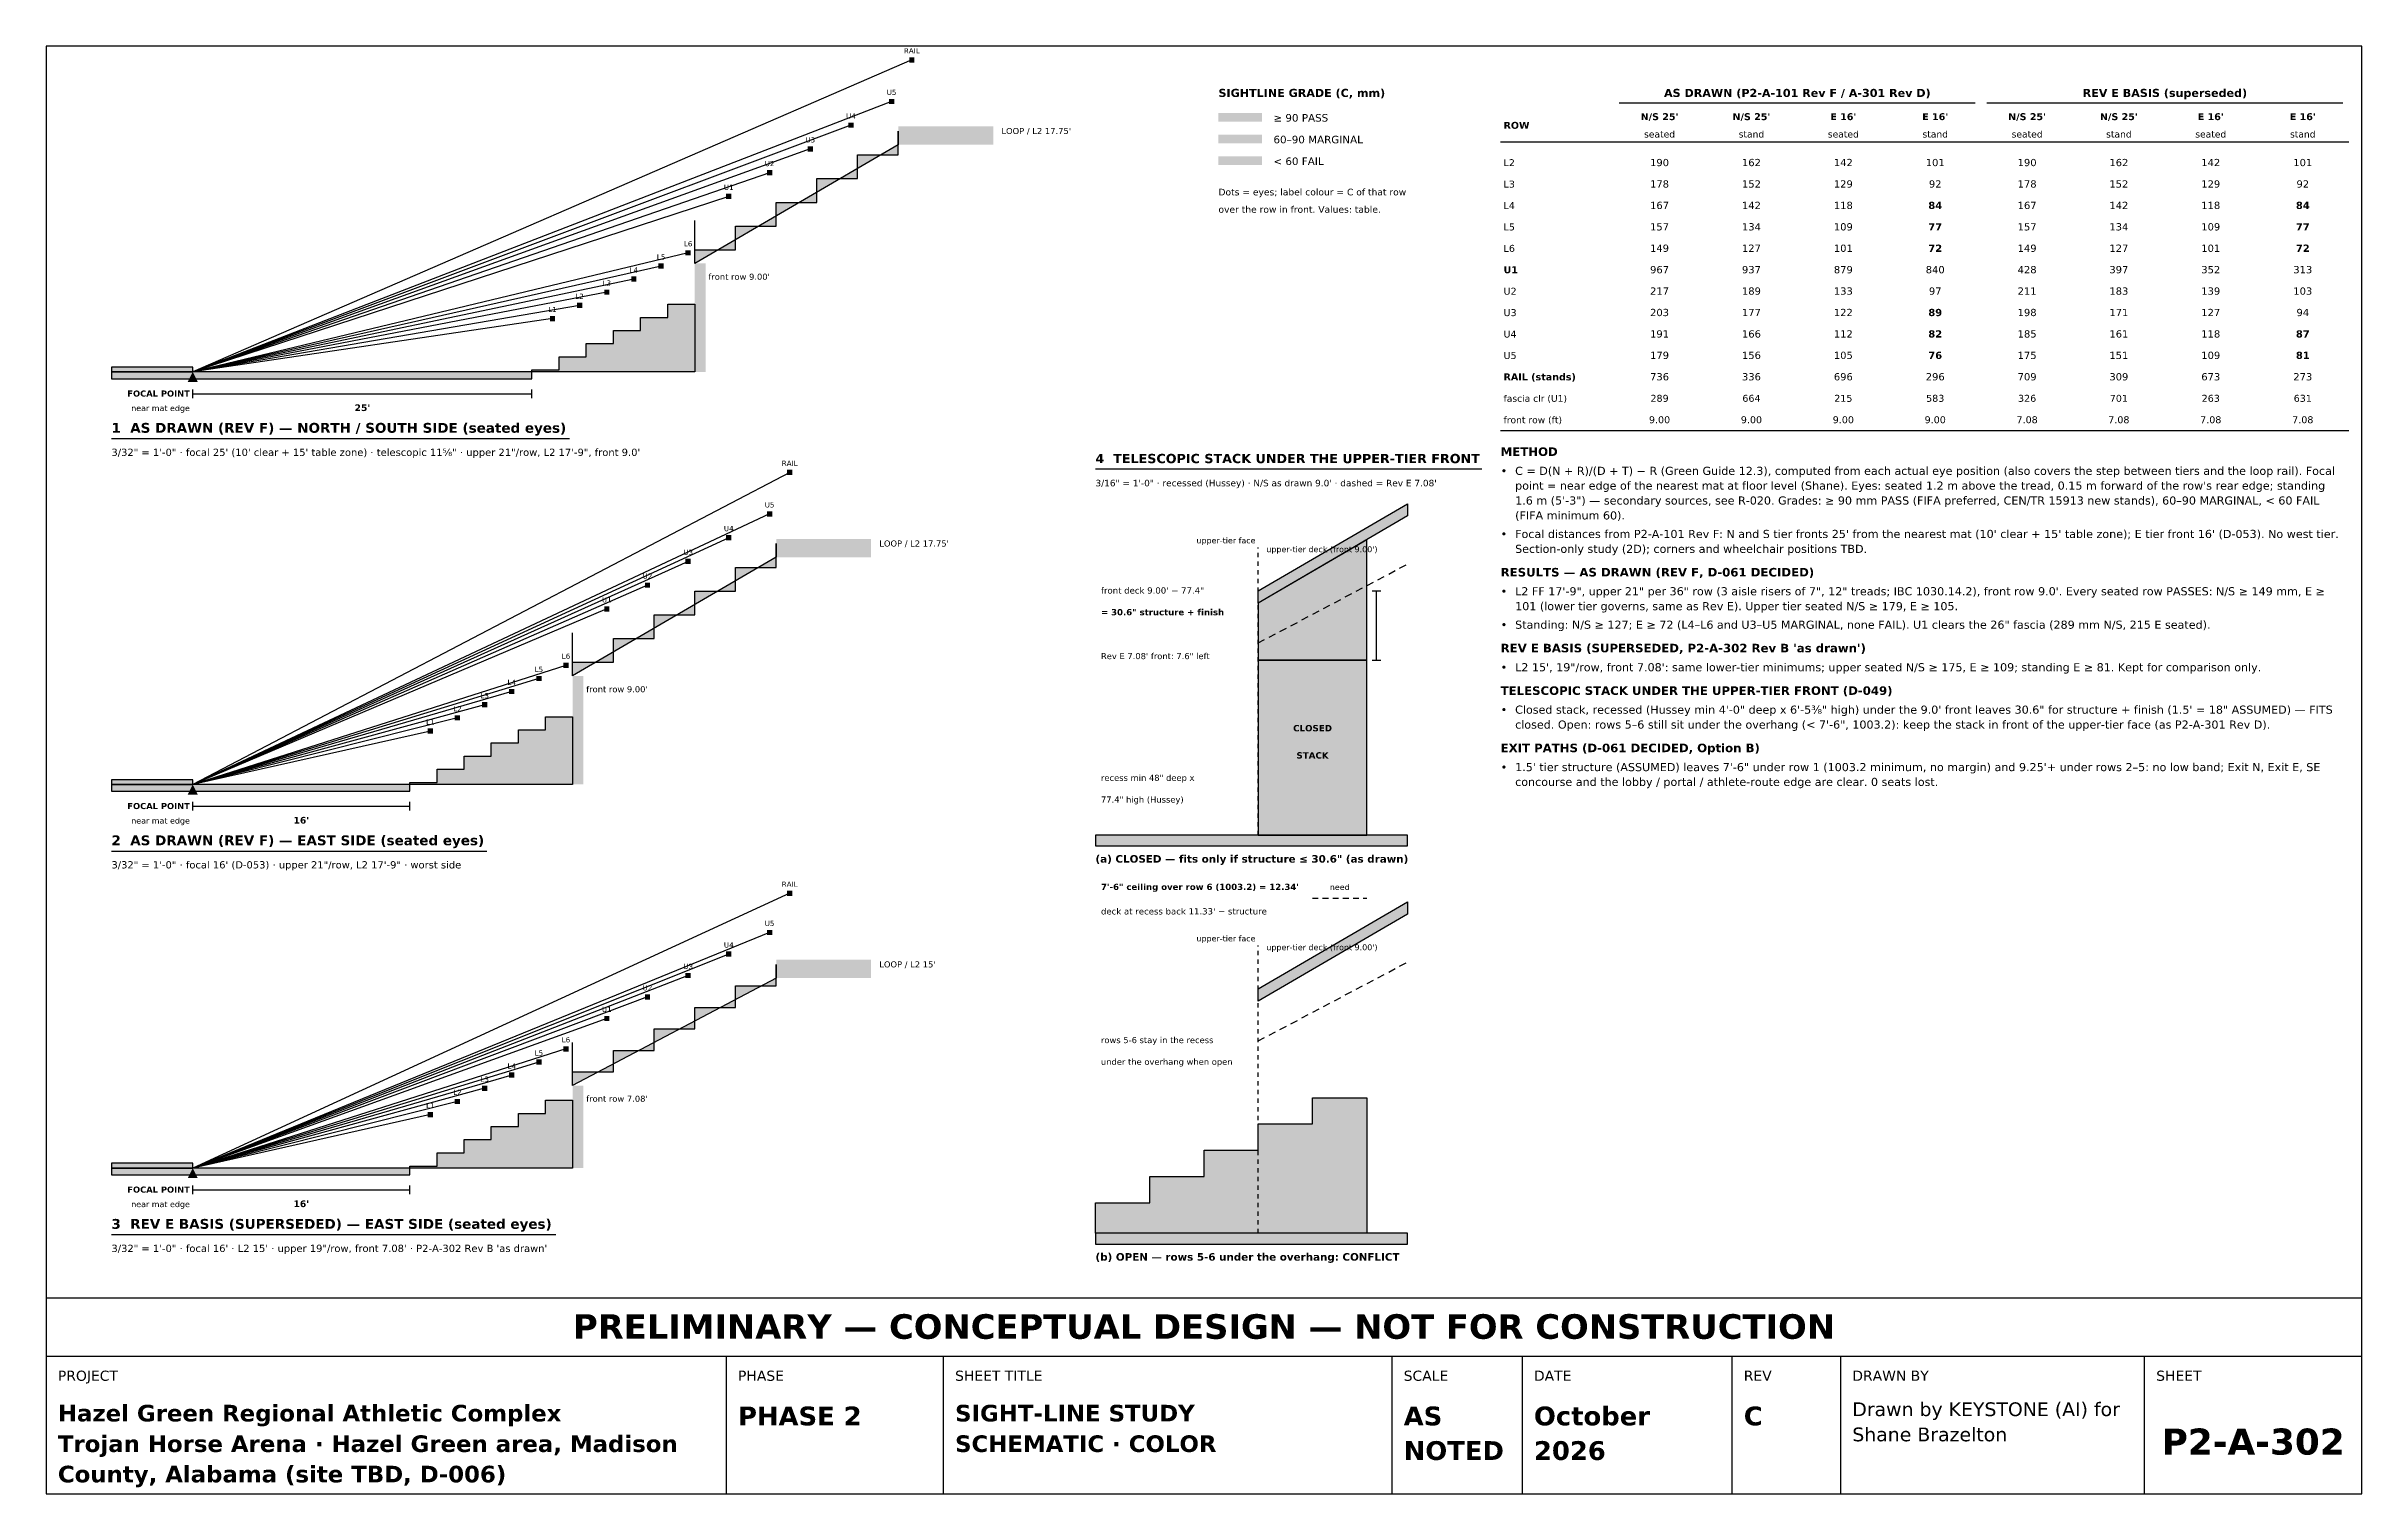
# Model space of a CAD drawing. Header units: inches. Extents: x 0.5 to 16.5, y 0.5 to 10.5.
import ezdxf
from ezdxf.enums import TextEntityAlignment as Align

# ---------------------------------------------------------------- set-up
doc = ezdxf.new("R2010")
doc.units = ezdxf.units.IN
doc.header["$MEASUREMENT"] = 0
for name, color, linetype in [('A-ANNO-TEXT', 7, 'Continuous'), ('A-SITE-CUTL', 7, 'Continuous'), ('A-SITE-FILL', 7, 'Continuous'), ('A-SITE-IDEN', 7, 'Continuous'), ('A-SITE-SLIN', 7, 'Continuous'), ('G-ANNO-TTLB', 7, 'Continuous')]:
    doc.layers.add(name, color=color, linetype=linetype)
doc.styles.add('KS-BOLD', font='DejaVuSans-Bold.ttf')
doc.styles.add('KS-REG', font='DejaVuSans.ttf')

msp = doc.modelspace()

# ---------------------------------------------------------------- hatches: boundary and pattern name
at = {"layer": 'A-SITE-CUTL', "true_color": 0xa7b3c3}
for points in [[(4.981, 9.094), (5.262, 9.094), (5.262, 9.258), (5.544, 9.258), (5.544, 9.422), (5.825, 9.422), (5.825, 9.586), (6.106, 9.586), (6.106, 9.75), (6.387, 9.75), (6.387, 9.914), (6.387, 9.82), (4.981, 9)], [(8.875, 6.738), (9.906, 7.339), (9.906, 7.255), (8.875, 6.653)], [(4.137, 6.244), (4.419, 6.244), (4.419, 6.408), (4.7, 6.408), (4.7, 6.572), (4.981, 6.572), (4.981, 6.736), (5.262, 6.736), (5.262, 6.9), (5.544, 6.9), (5.544, 7.064), (5.544, 6.97), (4.137, 6.15)], [(8.875, 3.988), (9.906, 4.589), (9.906, 4.505), (8.875, 3.903)], [(4.137, 3.414), (4.419, 3.414), (4.419, 3.562), (4.7, 3.562), (4.7, 3.711), (4.981, 3.711), (4.981, 3.859), (5.262, 3.859), (5.262, 4.008), (5.544, 4.008), (5.544, 4.156), (5.544, 4.062), (4.137, 3.32)]]:
    msp.add_hatch(color=7, dxfattribs=at).paths.add_polyline_path(points)
at = {"layer": 'A-SITE-CUTL', "true_color": 0x3c3c3c}
for points in [[(6.387, 9.82), (7.044, 9.82), (7.044, 9.914), (6.387, 9.914)], [(4.981, 8.25), (5.056, 8.25), (5.056, 9), (4.981, 9)], [(5.544, 6.97), (6.2, 6.97), (6.2, 7.064), (5.544, 7.064)], [(4.137, 5.4), (4.212, 5.4), (4.212, 6.15), (4.137, 6.15)], [(5.544, 4.062), (6.2, 4.062), (6.2, 4.156), (5.544, 4.156)], [(4.137, 2.75), (4.212, 2.75), (4.212, 3.32), (4.137, 3.32)]]:
    msp.add_hatch(color=7, dxfattribs=at).paths.add_polyline_path(points)
at = {"layer": 'A-SITE-CUTL', "true_color": 0xd88a8a}
for points in [[(3.856, 8.25), (3.856, 8.264), (4.044, 8.264), (4.044, 8.355), (4.231, 8.355), (4.231, 8.446), (4.419, 8.446), (4.419, 8.537), (4.606, 8.537), (4.606, 8.627), (4.794, 8.627), (4.794, 8.718), (4.981, 8.718), (4.981, 8.25)], [(3.012, 5.4), (3.012, 5.414), (3.2, 5.414), (3.2, 5.505), (3.387, 5.505), (3.387, 5.596), (3.575, 5.596), (3.575, 5.687), (3.762, 5.687), (3.762, 5.777), (3.95, 5.777), (3.95, 5.868), (4.137, 5.868), (4.137, 5.4)], [(3.012, 2.75), (3.012, 2.764), (3.2, 2.764), (3.2, 2.855), (3.387, 2.855), (3.387, 2.946), (3.575, 2.946), (3.575, 3.037), (3.762, 3.037), (3.762, 3.127), (3.95, 3.127), (3.95, 3.218), (4.137, 3.218), (4.137, 2.75)], [(7.75, 2.3), (7.75, 2.51), (8.125, 2.51), (8.125, 2.691), (8.5, 2.691), (8.5, 2.873), (8.875, 2.873), (8.875, 3.055), (9.25, 3.055), (9.25, 3.236), (9.625, 3.236), (9.625, 2.3)]]:
    msp.add_hatch(color=7, dxfattribs=at).paths.add_polyline_path(points)
at = {"layer": 'A-SITE-CUTL', "true_color": 0xb9b9b9}
msp.add_hatch(color=7, dxfattribs=at).paths.add_polyline_path([(8.875, 5.05), (9.625, 5.05), (9.625, 6.259), (8.875, 6.259)])
at = {"layer": 'A-SITE-FILL', "true_color": 0xc8693a}
for points in [[(6.387, 9.914), (7.044, 9.914), (7.044, 9.947), (6.387, 9.947)], [(5.544, 7.064), (6.2, 7.064), (6.2, 7.097), (5.544, 7.097)], [(5.544, 4.156), (6.2, 4.156), (6.2, 4.189), (5.544, 4.189)]]:
    msp.add_hatch(color=7, dxfattribs=at).paths.add_polyline_path(points)
at = {"layer": 'A-SITE-FILL', "true_color": 0xc9a227}
for points in [[(0.95, 8.25), (1.512, 8.25), (1.512, 8.283), (0.95, 8.283)], [(0.95, 5.4), (1.512, 5.4), (1.512, 5.433), (0.95, 5.433)], [(0.95, 2.75), (1.512, 2.75), (1.512, 2.783), (0.95, 2.783)]]:
    msp.add_hatch(color=7, dxfattribs=at).paths.add_polyline_path(points)
at = {"layer": 'A-SITE-FILL', "true_color": 0xd9b77e}
for points in [[(0.95, 8.203), (3.856, 8.203), (3.856, 8.25), (0.95, 8.25)], [(0.95, 5.353), (3.012, 5.353), (3.012, 5.4), (0.95, 5.4)], [(7.75, 4.975), (9.906, 4.975), (9.906, 5.05), (7.75, 5.05)], [(0.95, 2.703), (3.012, 2.703), (3.012, 2.75), (0.95, 2.75)], [(7.75, 2.225), (9.906, 2.225), (9.906, 2.3), (7.75, 2.3)]]:
    msp.add_hatch(color=7, dxfattribs=at).paths.add_polyline_path(points)
at = {"layer": 'A-SITE-FILL', "true_color": 0xf3d9a4}
msp.add_hatch(color=7, dxfattribs=at).paths.add_polyline_path([(8.875, 6.259), (9.625, 6.259), (9.625, 7.091), (8.875, 6.653)])
at = {"layer": 'A-SITE-SLIN', "true_color": 0x2b2b2b}
for points in [[(6.463, 10.388), (6.499, 10.388), (6.499, 10.424), (6.463, 10.424)], [(6.323, 10.101), (6.359, 10.101), (6.359, 10.137), (6.323, 10.137)], [(6.042, 9.937), (6.078, 9.937), (6.078, 9.973), (6.042, 9.973)], [(8.6, 9.98), (8.9, 9.98), (8.9, 10.04), (8.6, 10.04)], [(5.761, 9.773), (5.797, 9.773), (5.797, 9.809), (5.761, 9.809)], [(5.48, 9.609), (5.516, 9.609), (5.516, 9.645), (5.48, 9.645)], [(5.198, 9.445), (5.234, 9.445), (5.234, 9.481), (5.198, 9.481)], [(4.73, 8.964), (4.766, 8.964), (4.766, 9), (4.73, 9)], [(4.917, 9.055), (4.953, 9.055), (4.953, 9.091), (4.917, 9.091)], [(4.355, 8.783), (4.391, 8.783), (4.391, 8.819), (4.355, 8.819)], [(4.542, 8.874), (4.578, 8.874), (4.578, 8.91), (4.542, 8.91)], [(4.167, 8.692), (4.203, 8.692), (4.203, 8.728), (4.167, 8.728)], [(3.98, 8.601), (4.016, 8.601), (4.016, 8.637), (3.98, 8.637)], [(5.619, 7.538), (5.655, 7.538), (5.655, 7.574), (5.619, 7.574)], [(5.48, 7.251), (5.516, 7.251), (5.516, 7.287), (5.48, 7.287)], [(5.198, 7.087), (5.234, 7.087), (5.234, 7.123), (5.198, 7.123)], [(4.917, 6.923), (4.953, 6.923), (4.953, 6.959), (4.917, 6.959)], [(4.636, 6.759), (4.672, 6.759), (4.672, 6.795), (4.636, 6.795)], [(4.355, 6.595), (4.391, 6.595), (4.391, 6.631), (4.355, 6.631)], [(4.073, 6.205), (4.109, 6.205), (4.109, 6.241), (4.073, 6.241)], [(3.886, 6.114), (3.922, 6.114), (3.922, 6.15), (3.886, 6.15)], [(3.511, 5.933), (3.547, 5.933), (3.547, 5.969), (3.511, 5.969)], [(3.698, 6.024), (3.734, 6.024), (3.734, 6.06), (3.698, 6.06)], [(3.136, 5.751), (3.172, 5.751), (3.172, 5.787), (3.136, 5.787)], [(3.323, 5.842), (3.359, 5.842), (3.359, 5.878), (3.323, 5.878)], [(5.619, 4.63), (5.655, 4.63), (5.655, 4.666), (5.619, 4.666)], [(5.48, 4.359), (5.516, 4.359), (5.516, 4.395), (5.48, 4.395)], [(5.198, 4.21), (5.234, 4.21), (5.234, 4.246), (5.198, 4.246)], [(4.917, 4.062), (4.953, 4.062), (4.953, 4.098), (4.917, 4.098)], [(4.636, 3.914), (4.672, 3.914), (4.672, 3.95), (4.636, 3.95)], [(4.355, 3.765), (4.391, 3.765), (4.391, 3.801), (4.355, 3.801)], [(4.073, 3.555), (4.109, 3.555), (4.109, 3.591), (4.073, 3.591)], [(3.698, 3.374), (3.734, 3.374), (3.734, 3.41), (3.698, 3.41)], [(3.886, 3.464), (3.922, 3.464), (3.922, 3.5), (3.886, 3.5)], [(3.323, 3.192), (3.359, 3.192), (3.359, 3.228), (3.323, 3.228)], [(3.511, 3.283), (3.547, 3.283), (3.547, 3.319), (3.511, 3.319)], [(3.136, 3.101), (3.172, 3.101), (3.172, 3.137), (3.136, 3.137)]]:
    msp.add_hatch(color=7, dxfattribs=at).paths.add_polyline_path(points)
at = {"layer": 'A-SITE-SLIN', "true_color": 0xd9822b}
msp.add_hatch(color=7, dxfattribs=at).paths.add_polyline_path([(8.6, 9.83), (8.9, 9.83), (8.9, 9.89), (8.6, 9.89)])
at = {"layer": 'A-SITE-SLIN', "true_color": 0xcc0000}
for points in [[(8.6, 9.68), (8.9, 9.68), (8.9, 9.74), (8.6, 9.74)], [(1.477, 8.18), (1.547, 8.18), (1.512, 8.25)], [(1.477, 5.33), (1.547, 5.33), (1.512, 5.4)], [(1.477, 2.68), (1.547, 2.68), (1.512, 2.75)]]:
    msp.add_hatch(color=7, dxfattribs=at).paths.add_polyline_path(points)

# ---------------------------------------------------------------- linework, layer by layer
at = {"layer": 'A-ANNO-TEXT'}
for p, q in [((11.37, 10.11), (13.83, 10.11)), ((13.91, 10.11), (16.37, 10.11)), ((10.55, 9.84), (16.41, 9.84)), ((10.55, 7.846), (16.41, 7.846)), ((0.95, 7.79), (4.115, 7.79)), ((7.75, 7.58), (10.419, 7.58)), ((0.95, 4.94), (3.545, 4.94)), ((0.95, 2.29), (4.022, 2.29))]:
    msp.add_line(p, q, dxfattribs=at)
at = {"layer": 'A-SITE-CUTL'}
for p, q in [((4.981, 9.094), (4.981, 9.297)), ((4.137, 6.244), (4.137, 6.447)), ((4.137, 3.414), (4.137, 3.617))]:
    msp.add_line(p, q, dxfattribs=at)
for points in [[(4.981, 9.094), (5.262, 9.094), (5.262, 9.258), (5.544, 9.258), (5.544, 9.422), (5.825, 9.422), (5.825, 9.586), (6.106, 9.586), (6.106, 9.75), (6.387, 9.75), (6.387, 9.914), (6.387, 9.82), (4.981, 9)], [(3.856, 8.25), (3.856, 8.264), (4.044, 8.264), (4.044, 8.355), (4.231, 8.355), (4.231, 8.446), (4.419, 8.446), (4.419, 8.537), (4.606, 8.537), (4.606, 8.627), (4.794, 8.627), (4.794, 8.718), (4.981, 8.718), (4.981, 8.25)], [(8.875, 6.738), (9.906, 7.339), (9.906, 7.255), (8.875, 6.653)], [(4.137, 6.244), (4.419, 6.244), (4.419, 6.408), (4.7, 6.408), (4.7, 6.572), (4.981, 6.572), (4.981, 6.736), (5.262, 6.736), (5.262, 6.9), (5.544, 6.9), (5.544, 7.064), (5.544, 6.97), (4.137, 6.15)], [(8.875, 5.05), (9.625, 5.05), (9.625, 6.259), (8.875, 6.259)], [(3.012, 5.4), (3.012, 5.414), (3.2, 5.414), (3.2, 5.505), (3.387, 5.505), (3.387, 5.596), (3.575, 5.596), (3.575, 5.687), (3.762, 5.687), (3.762, 5.777), (3.95, 5.777), (3.95, 5.868), (4.137, 5.868), (4.137, 5.4)], [(8.875, 3.988), (9.906, 4.589), (9.906, 4.505), (8.875, 3.903)], [(4.137, 3.414), (4.419, 3.414), (4.419, 3.562), (4.7, 3.562), (4.7, 3.711), (4.981, 3.711), (4.981, 3.859), (5.262, 3.859), (5.262, 4.008), (5.544, 4.008), (5.544, 4.156), (5.544, 4.062), (4.137, 3.32)], [(3.012, 2.75), (3.012, 2.764), (3.2, 2.764), (3.2, 2.855), (3.387, 2.855), (3.387, 2.946), (3.575, 2.946), (3.575, 3.037), (3.762, 3.037), (3.762, 3.127), (3.95, 3.127), (3.95, 3.218), (4.137, 3.218), (4.137, 2.75)], [(7.75, 2.3), (7.75, 2.51), (8.125, 2.51), (8.125, 2.691), (8.5, 2.691), (8.5, 2.873), (8.875, 2.873), (8.875, 3.055), (9.25, 3.055), (9.25, 3.236), (9.625, 3.236), (9.625, 2.3)]]:
    msp.add_lwpolyline(points, close=True, dxfattribs=at)
at = {"layer": 'A-SITE-FILL'}
for points in [[(0.95, 8.25), (1.512, 8.25), (1.512, 8.283), (0.95, 8.283)], [(0.95, 8.203), (3.856, 8.203), (3.856, 8.25), (0.95, 8.25)], [(8.875, 6.259), (9.625, 6.259), (9.625, 7.091), (8.875, 6.653)], [(0.95, 5.4), (1.512, 5.4), (1.512, 5.433), (0.95, 5.433)], [(0.95, 5.353), (3.012, 5.353), (3.012, 5.4), (0.95, 5.4)], [(7.75, 4.975), (9.906, 4.975), (9.906, 5.05), (7.75, 5.05)], [(0.95, 2.75), (1.512, 2.75), (1.512, 2.783), (0.95, 2.783)], [(0.95, 2.703), (3.012, 2.703), (3.012, 2.75), (0.95, 2.75)], [(7.75, 2.225), (9.906, 2.225), (9.906, 2.3), (7.75, 2.3)]]:
    msp.add_lwpolyline(points, close=True, dxfattribs=at)
at = {"layer": 'A-SITE-IDEN'}
for p, q in [((1.512, 8.07), (1.512, 8.13)), ((1.512, 8.1), (3.856, 8.1)), ((3.856, 8.07), (3.856, 8.13)), ((8.875, 7.03), (8.875, 7.038)), ((8.875, 6.97), (8.875, 7)), ((8.875, 6.91), (8.875, 6.94)), ((8.875, 6.85), (8.875, 6.88)), ((8.875, 6.79), (8.875, 6.82)), ((8.875, 6.73), (8.875, 6.76)), ((9.661, 6.738), (9.721, 6.738)), ((9.691, 6.259), (9.691, 6.738)), ((8.875, 6.67), (8.875, 6.7)), ((8.875, 6.61), (8.875, 6.64)), ((8.875, 6.55), (8.875, 6.58)), ((8.875, 6.49), (8.875, 6.52)), ((8.875, 6.43), (8.875, 6.46)), ((8.875, 6.37), (8.875, 6.4)), ((8.875, 6.31), (8.875, 6.34)), ((8.875, 6.25), (8.875, 6.28)), ((9.661, 6.259), (9.721, 6.259)), ((8.875, 6.19), (8.875, 6.22)), ((8.875, 6.13), (8.875, 6.16)), ((8.875, 6.07), (8.875, 6.1)), ((8.875, 6.01), (8.875, 6.04)), ((8.875, 5.95), (8.875, 5.98)), ((8.875, 5.89), (8.875, 5.92)), ((8.875, 5.83), (8.875, 5.86)), ((8.875, 5.77), (8.875, 5.8)), ((8.875, 5.71), (8.875, 5.74)), ((8.875, 5.65), (8.875, 5.68)), ((8.875, 5.59), (8.875, 5.62)), ((8.875, 5.53), (8.875, 5.56)), ((8.875, 5.47), (8.875, 5.5)), ((1.512, 5.22), (1.512, 5.28)), ((3.012, 5.22), (3.012, 5.28)), ((8.875, 5.41), (8.875, 5.44)), ((8.875, 5.35), (8.875, 5.38)), ((8.875, 5.29), (8.875, 5.32)), ((1.512, 5.25), (3.012, 5.25)), ((8.875, 5.23), (8.875, 5.26)), ((8.875, 5.17), (8.875, 5.2)), ((8.875, 5.11), (8.875, 5.14)), ((8.875, 5.05), (8.875, 5.08)), ((8.875, 4.28), (8.875, 4.288)), ((8.875, 4.22), (8.875, 4.25)), ((8.875, 4.16), (8.875, 4.19)), ((8.875, 4.1), (8.875, 4.13)), ((8.875, 4.04), (8.875, 4.07)), ((8.875, 3.98), (8.875, 4.01)), ((8.875, 3.92), (8.875, 3.95)), ((8.875, 3.86), (8.875, 3.89)), ((8.875, 3.8), (8.875, 3.83)), ((8.875, 3.74), (8.875, 3.77)), ((8.875, 3.68), (8.875, 3.71)), ((8.875, 3.62), (8.875, 3.65)), ((8.875, 3.56), (8.875, 3.59)), ((8.875, 3.5), (8.875, 3.53)), ((8.875, 3.44), (8.875, 3.47)), ((8.875, 3.38), (8.875, 3.41)), ((8.875, 3.32), (8.875, 3.35)), ((8.875, 3.26), (8.875, 3.29)), ((8.875, 3.2), (8.875, 3.23)), ((8.875, 3.14), (8.875, 3.17)), ((8.875, 3.08), (8.875, 3.11)), ((8.875, 3.02), (8.875, 3.05)), ((8.875, 2.96), (8.875, 2.99)), ((8.875, 2.9), (8.875, 2.93)), ((8.875, 2.84), (8.875, 2.87)), ((8.875, 2.78), (8.875, 2.81)), ((8.875, 2.72), (8.875, 2.75)), ((1.512, 2.57), (1.512, 2.63)), ((1.512, 2.6), (3.012, 2.6)), ((3.012, 2.57), (3.012, 2.63)), ((8.875, 2.66), (8.875, 2.69)), ((8.875, 2.6), (8.875, 2.63)), ((8.875, 2.54), (8.875, 2.57)), ((8.875, 2.48), (8.875, 2.51)), ((8.875, 2.42), (8.875, 2.45)), ((8.875, 2.36), (8.875, 2.39)), ((8.875, 2.3), (8.875, 2.33))]:
    msp.add_line(p, q, dxfattribs=at)
at = {"layer": 'A-SITE-SLIN'}
for p, q in [((6.481, 10.406), (1.512, 8.25)), ((6.341, 10.119), (1.512, 8.25)), ((6.06, 9.955), (1.512, 8.25)), ((5.779, 9.791), (1.512, 8.25)), ((5.498, 9.627), (1.512, 8.25)), ((5.216, 9.463), (1.512, 8.25)), ((4.935, 9.073), (1.512, 8.25)), ((4.748, 8.982), (1.512, 8.25)), ((4.56, 8.892), (1.512, 8.25)), ((4.373, 8.801), (1.512, 8.25)), ((4.185, 8.71), (1.512, 8.25)), ((3.998, 8.619), (1.512, 8.25)), ((5.637, 7.556), (1.512, 5.4)), ((5.498, 7.269), (1.512, 5.4)), ((5.216, 7.105), (1.512, 5.4)), ((4.935, 6.941), (1.512, 5.4)), ((9.852, 6.894), (9.896, 6.917)), ((4.654, 6.777), (1.512, 5.4)), ((9.552, 6.735), (9.596, 6.759)), ((9.627, 6.775), (9.671, 6.798)), ((9.702, 6.815), (9.746, 6.838)), ((9.777, 6.854), (9.821, 6.878)), ((4.373, 6.613), (1.512, 5.4)), ((9.176, 6.537), (9.22, 6.56)), ((9.251, 6.577), (9.295, 6.6)), ((9.326, 6.616), (9.37, 6.64)), ((9.401, 6.656), (9.445, 6.679)), ((9.476, 6.696), (9.521, 6.719)), ((8.875, 6.378), (8.919, 6.401)), ((8.95, 6.418), (8.994, 6.441)), ((9.025, 6.457), (9.07, 6.481)), ((9.101, 6.497), (9.145, 6.52)), ((4.091, 6.223), (1.512, 5.4)), ((3.904, 6.132), (1.512, 5.4)), ((3.716, 6.042), (1.512, 5.4)), ((3.529, 5.951), (1.512, 5.4)), ((3.341, 5.86), (1.512, 5.4)), ((3.154, 5.769), (1.512, 5.4)), ((5.637, 4.648), (1.512, 2.75)), ((9.25, 4.614), (9.29, 4.614)), ((9.32, 4.614), (9.36, 4.614)), ((9.39, 4.614), (9.43, 4.614)), ((9.46, 4.614), (9.5, 4.614)), ((9.53, 4.614), (9.57, 4.614)), ((9.6, 4.614), (9.625, 4.614)), ((5.498, 4.377), (1.512, 2.75)), ((5.216, 4.228), (1.512, 2.75)), ((9.852, 4.144), (9.896, 4.167)), ((4.935, 4.08), (1.512, 2.75)), ((9.552, 3.985), (9.596, 4.009)), ((9.627, 4.025), (9.671, 4.048)), ((9.702, 4.065), (9.746, 4.088)), ((9.777, 4.104), (9.821, 4.128)), ((4.654, 3.932), (1.512, 2.75)), ((9.251, 3.827), (9.295, 3.85)), ((9.326, 3.866), (9.37, 3.89)), ((9.401, 3.906), (9.445, 3.929)), ((9.476, 3.946), (9.521, 3.969)), ((4.373, 3.783), (1.512, 2.75)), ((8.95, 3.668), (8.994, 3.691)), ((9.025, 3.707), (9.07, 3.731)), ((9.101, 3.747), (9.145, 3.77)), ((9.176, 3.787), (9.22, 3.81)), ((4.091, 3.573), (1.512, 2.75)), ((8.875, 3.628), (8.919, 3.651)), ((3.904, 3.482), (1.512, 2.75)), ((3.716, 3.392), (1.512, 2.75)), ((3.529, 3.301), (1.512, 2.75)), ((3.341, 3.21), (1.512, 2.75)), ((3.154, 3.119), (1.512, 2.75))]:
    msp.add_line(p, q, dxfattribs=at)
at = {"layer": 'G-ANNO-TTLB'}
for p, q in [((0.5, 1.45), (16.5, 1.45)), ((5.2, 0.5), (5.2, 1.45)), ((6.7, 0.5), (6.7, 1.45)), ((9.8, 0.5), (9.8, 1.45)), ((10.7, 0.5), (10.7, 1.45)), ((12.15, 0.5), (12.15, 1.45)), ((12.9, 0.5), (12.9, 1.45)), ((15, 0.5), (15, 1.45))]:
    msp.add_line(p, q, dxfattribs=at)
for points in [[(0.5, 0.5), (16.5, 0.5), (16.5, 10.5), (0.5, 10.5)], [(0.5, 1.45), (16.5, 1.45), (16.5, 1.85), (0.5, 1.85)]]:
    msp.add_lwpolyline(points, close=True, dxfattribs=at)

# ---------------------------------------------------------------- texts
at = {"layer": 'A-ANNO-TEXT'}
for s, height, style, p in [('SIGHTLINE GRADE (C, mm)', 0.056, 'KS-BOLD', (8.6, 10.15)), ('≥ 90 PASS', 0.052, 'KS-REG', (8.98, 9.98)), ('ROW', 0.048, 'KS-BOLD', (10.57, 9.93)), ('60–90 MARGINAL', 0.052, 'KS-REG', (8.98, 9.83)), ('< 60 FAIL', 0.052, 'KS-REG', (8.98, 9.68)), ('L2', 0.048, 'KS-REG', (10.57, 9.672)), ('Dots = eyes; label colour = C of that row', 0.046, 'KS-REG', (8.6, 9.47)), ('L3', 0.048, 'KS-REG', (10.57, 9.524)), ('over the row in front. Values: table.', 0.046, 'KS-REG', (8.6, 9.35)), ('L4', 0.048, 'KS-REG', (10.57, 9.376)), ('L5', 0.048, 'KS-REG', (10.57, 9.228)), ('L6', 0.048, 'KS-REG', (10.57, 9.08)), ('U1', 0.048, 'KS-BOLD', (10.57, 8.932)), ('U2', 0.048, 'KS-REG', (10.57, 8.784)), ('U3', 0.048, 'KS-REG', (10.57, 8.636)), ('U4', 0.048, 'KS-REG', (10.57, 8.488)), ('U5', 0.048, 'KS-REG', (10.57, 8.34)), ('RAIL (stands)', 0.048, 'KS-BOLD', (10.57, 8.192)), ('fascia clr (U1)', 0.046, 'KS-REG', (10.57, 8.044)), ('front row (ft)', 0.046, 'KS-REG', (10.57, 7.896)), ('4  TELESCOPIC STACK UNDER THE UPPER-TIER FRONT', 0.064, 'KS-BOLD', (7.75, 7.62)), ('METHOD', 0.059, 'KS-BOLD', (10.55, 7.67)), ('•', 0.056, 'KS-REG', (10.55, 7.539)), ('C = D(N + R)/(D + T) − R (Green Guide 12.3), computed from each actual eye position (also covers the step between tiers and the loop rail). Focal', 0.056, 'KS-REG', (10.65, 7.539)), ('3/16" = 1\'-0" · recessed (Hussey) · N/S as drawn 9.0\' · dashed = Rev E 7.08\'', 0.045, 'KS-REG', (7.75, 7.46)), ("point = near edge of the nearest mat at floor level (Shane). Eyes: seated 1.2 m above the tread, 0.15 m forward of the row's rear edge; standing", 0.056, 'KS-REG', (10.65, 7.437)), ('1.6 m (5\'-3") — secondary sources, see R-020. Grades: ≥ 90 mm PASS (FIFA preferred, CEN/TR 15913 new stands), 60–90 MARGINAL, < 60 FAIL', 0.056, 'KS-REG', (10.65, 7.334)), ('(FIFA minimum 60).', 0.056, 'KS-REG', (10.65, 7.231)), ("upper-tier deck (front 9.00')", 0.04, 'KS-REG', (8.931, 7.005)), ('•', 0.056, 'KS-REG', (10.55, 7.103)), ('Section-only study (2D); corners and wheelchair positions TBD.', 0.056, 'KS-REG', (10.65, 7)), ("Focal distances from P2-A-101 Rev F: N and S tier fronts 25' from the nearest mat (10' clear + 15' table zone); E tier front 16' (D-053). No west tier.", 0.056, 'KS-REG', (10.65, 7.103)), ('RESULTS — AS DRAWN (REV F, D-061 DECIDED)', 0.059, 'KS-BOLD', (10.55, 6.837)), ('front deck 9.00\' − 77.4"', 0.043, 'KS-REG', (7.788, 6.719)), ('•', 0.056, 'KS-REG', (10.55, 6.707)), ('L2 FF 17\'-9", upper 21" per 36" row (3 aisle risers of 7", 12" treads; IBC 1030.14.2), front row 9.0\'. Every seated row PASSES: N/S ≥ 149 mm, E ≥', 0.056, 'KS-REG', (10.65, 6.707)), ('= 30.6" structure + finish', 0.043, 'KS-BOLD', (7.788, 6.569)), ('101 (lower tier governs, same as Rev E). Upper tier seated N/S ≥ 179, E ≥ 105.', 0.056, 'KS-REG', (10.65, 6.604)), ('•', 0.056, 'KS-REG', (10.55, 6.476)), ('Standing: N/S ≥ 127; E ≥ 72 (L4–L6 and U3–U5 MARGINAL, none FAIL). U1 clears the 26" fascia (289 mm N/S, 215 E seated).', 0.056, 'KS-REG', (10.65, 6.476)), ('Rev E 7.08\' front: 7.6" left', 0.042, 'KS-REG', (7.788, 6.266)), ("REV E BASIS (SUPERSEDED, P2-A-302 Rev B 'as drawn')", 0.059, 'KS-BOLD', (10.55, 6.313)), ('L2 15\', 19"/row, front 7.08\': same lower-tier minimums; upper seated N/S ≥ 175, E ≥ 109; standing E ≥ 81. Kept for comparison only.', 0.056, 'KS-REG', (10.65, 6.182)), ('TELESCOPIC STACK UNDER THE UPPER-TIER FRONT (D-049)', 0.059, 'KS-BOLD', (10.55, 6.019)), ('•', 0.056, 'KS-REG', (10.55, 6.182)), ('•', 0.056, 'KS-REG', (10.55, 5.889)), ('Closed stack, recessed (Hussey min 4\'-0" deep x 6\'-5⅜" high) under the 9.0\' front leaves 30.6" for structure + finish (1.5\' = 18" ASSUMED) — FITS', 0.056, 'KS-REG', (10.65, 5.889)), ('closed. Open: rows 5–6 still sit under the overhang (< 7\'-6", 1003.2): keep the stack in front of the upper-tier face (as P2-A-301 Rev D).', 0.056, 'KS-REG', (10.65, 5.786)), ('EXIT PATHS (D-061 DECIDED, Option B)', 0.059, 'KS-BOLD', (10.55, 5.623)), ('recess min 48" deep x', 0.042, 'KS-REG', (7.788, 5.425)), ('•', 0.056, 'KS-REG', (10.55, 5.492)), ('concourse and the lobby / portal / athlete-route edge are clear. 0 seats lost.', 0.056, 'KS-REG', (10.65, 5.39)), ('1.5\' tier structure (ASSUMED) leaves 7\'-6" under row 1 (1003.2 minimum, no margin) and 9.25\'+ under rows 2–5: no low band; Exit N, Exit E, SE', 0.056, 'KS-REG', (10.65, 5.492)), ('77.4" high (Hussey)', 0.042, 'KS-REG', (7.788, 5.275)), ('(a) CLOSED — fits only if structure ≤ 30.6" (as drawn)', 0.052, 'KS-BOLD', (7.75, 4.86)), ('7\'-6" ceiling over row 6 (1003.2) = 12.34\'', 0.043, 'KS-BOLD', (7.788, 4.671)), ("deck at recess back 11.33' − structure", 0.043, 'KS-REG', (7.788, 4.502)), ("upper-tier deck (front 9.00')", 0.04, 'KS-REG', (8.931, 4.255)), ('rows 5-6 stay in the recess', 0.042, 'KS-REG', (7.788, 3.613)), ('under the overhang when open', 0.042, 'KS-REG', (7.788, 3.463)), ('(b) OPEN — rows 5-6 under the overhang: CONFLICT', 0.052, 'KS-BOLD', (7.75, 2.11))]:
    msp.add_text(s, height=height, dxfattribs=dict(at, style=style)).set_placement(p)
for s, height, style, p in [('AS DRAWN (P2-A-101 Rev F / A-301 Rev D)', 0.056, 'KS-BOLD', (12.6, 10.15)), ('REV E BASIS (superseded)', 0.056, 'KS-BOLD', (15.14, 10.15)), ("N/S 25'", 0.048, 'KS-BOLD', (11.648, 9.99)), ("N/S 25'", 0.048, 'KS-BOLD', (12.283, 9.99)), ("E 16'", 0.048, 'KS-BOLD', (12.918, 9.99)), ("E 16'", 0.048, 'KS-BOLD', (13.553, 9.99)), ("N/S 25'", 0.048, 'KS-BOLD', (14.188, 9.99)), ("N/S 25'", 0.048, 'KS-BOLD', (14.822, 9.99)), ("E 16'", 0.048, 'KS-BOLD', (15.457, 9.99)), ("E 16'", 0.048, 'KS-BOLD', (16.093, 9.99)), ('seated', 0.046, 'KS-REG', (11.648, 9.87)), ('stand', 0.046, 'KS-REG', (12.283, 9.87)), ('seated', 0.046, 'KS-REG', (12.918, 9.87)), ('stand', 0.046, 'KS-REG', (13.553, 9.87)), ('seated', 0.046, 'KS-REG', (14.188, 9.87)), ('stand', 0.046, 'KS-REG', (14.822, 9.87)), ('seated', 0.046, 'KS-REG', (15.457, 9.87)), ('stand', 0.046, 'KS-REG', (16.093, 9.87)), ('190', 0.05, 'KS-REG', (11.648, 9.672)), ('162', 0.05, 'KS-REG', (12.283, 9.672)), ('142', 0.05, 'KS-REG', (12.918, 9.672)), ('101', 0.05, 'KS-REG', (13.553, 9.672)), ('190', 0.05, 'KS-REG', (14.188, 9.672)), ('162', 0.05, 'KS-REG', (14.822, 9.672)), ('142', 0.05, 'KS-REG', (15.457, 9.672)), ('101', 0.05, 'KS-REG', (16.093, 9.672)), ('178', 0.05, 'KS-REG', (11.648, 9.524)), ('152', 0.05, 'KS-REG', (12.283, 9.524)), ('129', 0.05, 'KS-REG', (12.918, 9.524)), ('92', 0.05, 'KS-REG', (13.553, 9.524)), ('178', 0.05, 'KS-REG', (14.188, 9.524)), ('152', 0.05, 'KS-REG', (14.822, 9.524)), ('129', 0.05, 'KS-REG', (15.457, 9.524)), ('92', 0.05, 'KS-REG', (16.093, 9.524)), ('167', 0.05, 'KS-REG', (11.648, 9.376)), ('142', 0.05, 'KS-REG', (12.283, 9.376)), ('118', 0.05, 'KS-REG', (12.918, 9.376)), ('84', 0.05, 'KS-BOLD', (13.553, 9.376)), ('167', 0.05, 'KS-REG', (14.188, 9.376)), ('142', 0.05, 'KS-REG', (14.822, 9.376)), ('118', 0.05, 'KS-REG', (15.457, 9.376)), ('84', 0.05, 'KS-BOLD', (16.093, 9.376)), ('157', 0.05, 'KS-REG', (11.648, 9.228)), ('149', 0.05, 'KS-REG', (11.648, 9.08)), ('134', 0.05, 'KS-REG', (12.283, 9.228)), ('127', 0.05, 'KS-REG', (12.283, 9.08)), ('109', 0.05, 'KS-REG', (12.918, 9.228)), ('101', 0.05, 'KS-REG', (12.918, 9.08)), ('77', 0.05, 'KS-BOLD', (13.553, 9.228)), ('72', 0.05, 'KS-BOLD', (13.553, 9.08)), ('157', 0.05, 'KS-REG', (14.188, 9.228)), ('149', 0.05, 'KS-REG', (14.188, 9.08)), ('134', 0.05, 'KS-REG', (14.822, 9.228)), ('127', 0.05, 'KS-REG', (14.822, 9.08)), ('109', 0.05, 'KS-REG', (15.457, 9.228)), ('101', 0.05, 'KS-REG', (15.457, 9.08)), ('77', 0.05, 'KS-BOLD', (16.093, 9.228)), ('72', 0.05, 'KS-BOLD', (16.093, 9.08)), ('967', 0.05, 'KS-REG', (11.648, 8.932)), ('937', 0.05, 'KS-REG', (12.283, 8.932)), ('879', 0.05, 'KS-REG', (12.918, 8.932)), ('840', 0.05, 'KS-REG', (13.553, 8.932)), ('428', 0.05, 'KS-REG', (14.188, 8.932)), ('397', 0.05, 'KS-REG', (14.822, 8.932)), ('352', 0.05, 'KS-REG', (15.457, 8.932)), ('313', 0.05, 'KS-REG', (16.093, 8.932)), ('217', 0.05, 'KS-REG', (11.648, 8.784)), ('189', 0.05, 'KS-REG', (12.283, 8.784)), ('133', 0.05, 'KS-REG', (12.918, 8.784)), ('97', 0.05, 'KS-REG', (13.553, 8.784)), ('211', 0.05, 'KS-REG', (14.188, 8.784)), ('183', 0.05, 'KS-REG', (14.822, 8.784)), ('139', 0.05, 'KS-REG', (15.457, 8.784)), ('103', 0.05, 'KS-REG', (16.093, 8.784)), ('203', 0.05, 'KS-REG', (11.648, 8.636)), ('177', 0.05, 'KS-REG', (12.283, 8.636)), ('122', 0.05, 'KS-REG', (12.918, 8.636)), ('89', 0.05, 'KS-BOLD', (13.553, 8.636)), ('198', 0.05, 'KS-REG', (14.188, 8.636)), ('171', 0.05, 'KS-REG', (14.822, 8.636)), ('127', 0.05, 'KS-REG', (15.457, 8.636)), ('94', 0.05, 'KS-REG', (16.093, 8.636)), ('191', 0.05, 'KS-REG', (11.648, 8.488)), ('166', 0.05, 'KS-REG', (12.283, 8.488)), ('112', 0.05, 'KS-REG', (12.918, 8.488)), ('82', 0.05, 'KS-BOLD', (13.553, 8.488)), ('185', 0.05, 'KS-REG', (14.188, 8.488)), ('161', 0.05, 'KS-REG', (14.822, 8.488)), ('118', 0.05, 'KS-REG', (15.457, 8.488)), ('87', 0.05, 'KS-BOLD', (16.093, 8.488)), ('179', 0.05, 'KS-REG', (11.648, 8.34)), ('156', 0.05, 'KS-REG', (12.283, 8.34)), ('105', 0.05, 'KS-REG', (12.918, 8.34)), ('76', 0.05, 'KS-BOLD', (13.553, 8.34)), ('175', 0.05, 'KS-REG', (14.188, 8.34)), ('151', 0.05, 'KS-REG', (14.822, 8.34)), ('109', 0.05, 'KS-REG', (15.457, 8.34)), ('81', 0.05, 'KS-BOLD', (16.093, 8.34)), ('736', 0.05, 'KS-REG', (11.648, 8.192)), ('336', 0.05, 'KS-REG', (12.283, 8.192)), ('696', 0.05, 'KS-REG', (12.918, 8.192)), ('296', 0.05, 'KS-REG', (13.553, 8.192)), ('709', 0.05, 'KS-REG', (14.188, 8.192)), ('309', 0.05, 'KS-REG', (14.822, 8.192)), ('673', 0.05, 'KS-REG', (15.457, 8.192)), ('273', 0.05, 'KS-REG', (16.093, 8.192)), ('289', 0.048, 'KS-REG', (11.648, 8.044)), ('664', 0.048, 'KS-REG', (12.283, 8.044)), ('215', 0.048, 'KS-REG', (12.918, 8.044)), ('583', 0.048, 'KS-REG', (13.553, 8.044)), ('326', 0.048, 'KS-REG', (14.188, 8.044)), ('701', 0.048, 'KS-REG', (14.822, 8.044)), ('263', 0.048, 'KS-REG', (15.457, 8.044)), ('631', 0.048, 'KS-REG', (16.093, 8.044)), ('9.00', 0.048, 'KS-REG', (11.648, 7.896)), ('9.00', 0.048, 'KS-REG', (12.283, 7.896)), ('9.00', 0.048, 'KS-REG', (12.918, 7.896)), ('9.00', 0.048, 'KS-REG', (13.553, 7.896)), ('7.08', 0.048, 'KS-REG', (14.188, 7.896)), ('7.08', 0.048, 'KS-REG', (14.822, 7.896)), ('7.08', 0.048, 'KS-REG', (15.457, 7.896)), ('7.08', 0.048, 'KS-REG', (16.093, 7.896)), ('CLOSED', 0.044, 'KS-BOLD', (9.25, 5.767)), ('STACK', 0.044, 'KS-BOLD', (9.25, 5.579)), ('need', 0.04, 'KS-REG', (9.438, 4.671))]:
    msp.add_text(s, height=height, dxfattribs=dict(at, style=style)).set_placement(p, align=Align.CENTER)
at = {"layer": 'A-ANNO-TEXT', "style": 'KS-REG'}
for p in [(8.856, 7.066), (8.856, 4.316)]:
    msp.add_text('upper-tier face', height=0.04, dxfattribs=at).set_placement(p, align=Align.RIGHT)
at = {"layer": 'A-SITE-IDEN'}
for s, height, style, p in [('RAIL', 0.036, 'KS-REG', (6.481, 10.451)), ('U5', 0.036, 'KS-REG', (6.341, 10.164)), ('U4', 0.036, 'KS-REG', (6.06, 10)), ('U3', 0.036, 'KS-REG', (5.779, 9.836)), ('U2', 0.036, 'KS-REG', (5.498, 9.672)), ('U1', 0.036, 'KS-REG', (5.216, 9.508)), ('L6', 0.036, 'KS-REG', (4.935, 9.118)), ('L4', 0.036, 'KS-REG', (4.56, 8.937)), ('L5', 0.036, 'KS-REG', (4.748, 9.027)), ('L3', 0.036, 'KS-REG', (4.373, 8.846)), ('L1', 0.036, 'KS-REG', (3.998, 8.664)), ('L2', 0.036, 'KS-REG', (4.185, 8.755)), ("25'", 0.046, 'KS-BOLD', (2.684, 7.98)), ('RAIL', 0.036, 'KS-REG', (5.637, 7.601)), ('U5', 0.036, 'KS-REG', (5.498, 7.314)), ('U4', 0.036, 'KS-REG', (5.216, 7.15)), ('U3', 0.036, 'KS-REG', (4.935, 6.986)), ('U2', 0.036, 'KS-REG', (4.654, 6.822)), ('U1', 0.036, 'KS-REG', (4.373, 6.658)), ('L6', 0.036, 'KS-REG', (4.091, 6.268)), ('L4', 0.036, 'KS-REG', (3.716, 6.087)), ('L5', 0.036, 'KS-REG', (3.904, 6.177)), ('L2', 0.036, 'KS-REG', (3.341, 5.905)), ('L3', 0.036, 'KS-REG', (3.529, 5.996)), ('L1', 0.036, 'KS-REG', (3.154, 5.814)), ("16'", 0.046, 'KS-BOLD', (2.262, 5.13)), ('RAIL', 0.036, 'KS-REG', (5.637, 4.693)), ('U5', 0.036, 'KS-REG', (5.498, 4.422)), ('U3', 0.036, 'KS-REG', (4.935, 4.125)), ('U4', 0.036, 'KS-REG', (5.216, 4.273)), ('U2', 0.036, 'KS-REG', (4.654, 3.977)), ('U1', 0.036, 'KS-REG', (4.373, 3.828)), ('L5', 0.036, 'KS-REG', (3.904, 3.527)), ('L6', 0.036, 'KS-REG', (4.091, 3.618)), ('L3', 0.036, 'KS-REG', (3.529, 3.346)), ('L4', 0.036, 'KS-REG', (3.716, 3.437)), ('L1', 0.036, 'KS-REG', (3.154, 3.164)), ('L2', 0.036, 'KS-REG', (3.341, 3.255)), ("16'", 0.046, 'KS-BOLD', (2.262, 2.48))]:
    msp.add_text(s, height=height, dxfattribs=dict(at, style=style)).set_placement(p, align=Align.CENTER)
for s, height, style, p in [("LOOP / L2 17.75'", 0.042, 'KS-REG', (7.1, 9.894)), ("front row 9.00'", 0.042, 'KS-REG', (5.075, 8.887)), ('1  AS DRAWN (REV F) — NORTH / SOUTH SIDE (seated eyes)', 0.068, 'KS-BOLD', (0.95, 7.83)), ('3/32" = 1\'-0" · focal 25\' (10\' clear + 15\' table zone) · telescopic 11⅝" · upper 21"/row, L2 17\'-9", front 9.0\'', 0.05, 'KS-REG', (0.95, 7.67)), ("LOOP / L2 17.75'", 0.042, 'KS-REG', (6.256, 7.044)), ("front row 9.00'", 0.042, 'KS-REG', (4.231, 6.037)), ('2  AS DRAWN (REV F) — EAST SIDE (seated eyes)', 0.068, 'KS-BOLD', (0.95, 4.98)), ('3/32" = 1\'-0" · focal 16\' (D-053) · upper 21"/row, L2 17\'-9" · worst side', 0.05, 'KS-REG', (0.95, 4.82)), ("LOOP / L2 15'", 0.042, 'KS-REG', (6.256, 4.136)), ("front row 7.08'", 0.042, 'KS-REG', (4.231, 3.208)), ('3  REV E BASIS (SUPERSEDED) — EAST SIDE (seated eyes)', 0.068, 'KS-BOLD', (0.95, 2.33)), ('3/32" = 1\'-0" · focal 16\' · L2 15\' · upper 19"/row, front 7.08\' · P2-A-302 Rev B \'as drawn\'', 0.05, 'KS-REG', (0.95, 2.17))]:
    msp.add_text(s, height=height, dxfattribs=dict(at, style=style)).set_placement(p)
for s, height, style, p in [('FOCAL POINT', 0.042, 'KS-BOLD', (1.492, 8.08)), ('near mat edge', 0.04, 'KS-REG', (1.492, 7.98)), ('FOCAL POINT', 0.042, 'KS-BOLD', (1.492, 5.23)), ('near mat edge', 0.04, 'KS-REG', (1.492, 5.13)), ('FOCAL POINT', 0.042, 'KS-BOLD', (1.492, 2.58)), ('near mat edge', 0.04, 'KS-REG', (1.492, 2.48))]:
    msp.add_text(s, height=height, dxfattribs=dict(at, style=style)).set_placement(p, align=Align.RIGHT)
at = {"layer": 'G-ANNO-TTLB', "style": 'KS-BOLD'}
for s, height, p in [('PRELIMINARY — CONCEPTUAL DESIGN — NOT FOR CONSTRUCTION', 0.17, (8.5, 1.57)), ('P2-A-302', 0.18, (15.75, 0.77))]:
    msp.add_text(s, height=height, dxfattribs=at).set_placement(p, align=Align.CENTER)
at = {"layer": 'G-ANNO-TTLB'}
for s, height, style, p in [('PROJECT', 0.07, 'KS-REG', (0.58, 1.28)), ('PHASE', 0.07, 'KS-REG', (5.28, 1.28)), ('SHEET TITLE', 0.07, 'KS-REG', (6.78, 1.28)), ('SCALE', 0.07, 'KS-REG', (9.88, 1.28)), ('DATE', 0.07, 'KS-REG', (10.78, 1.28)), ('REV', 0.07, 'KS-REG', (12.23, 1.28)), ('DRAWN BY', 0.07, 'KS-REG', (12.98, 1.28)), ('SHEET', 0.07, 'KS-REG', (15.08, 1.28)), ('Drawn by KEYSTONE (AI) for', 0.095, 'KS-REG', (12.98, 1.036)), ('Hazel Green Regional Athletic Complex', 0.115, 'KS-BOLD', (0.58, 0.999)), ('PHASE 2', 0.13, 'KS-BOLD', (5.28, 0.972)), ('SIGHT-LINE STUDY', 0.115, 'KS-BOLD', (6.78, 0.999)), ('AS', 0.13, 'KS-BOLD', (9.88, 0.972)), ('October', 0.13, 'KS-BOLD', (10.78, 0.972)), ('C', 0.13, 'KS-BOLD', (12.23, 0.972)), ('Shane Brazelton', 0.095, 'KS-REG', (12.98, 0.862)), ('Trojan Horse Arena · Hazel Green area, Madison', 0.115, 'KS-BOLD', (0.58, 0.788)), ('SCHEMATIC · COLOR', 0.115, 'KS-BOLD', (6.78, 0.788)), ('NOTED', 0.13, 'KS-BOLD', (9.88, 0.733)), ('2026', 0.13, 'KS-BOLD', (10.78, 0.733)), ('County, Alabama (site TBD, D-006)', 0.115, 'KS-BOLD', (0.58, 0.578))]:
    msp.add_text(s, height=height, dxfattribs=dict(at, style=style)).set_placement(p)

doc.saveas('drawing.dxf')
